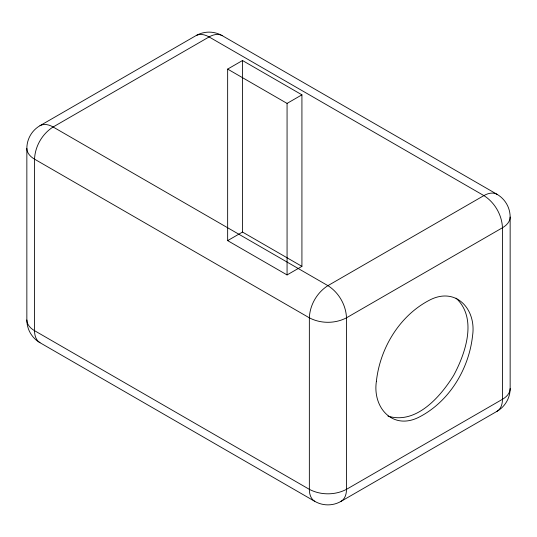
<?xml version="1.0" encoding="UTF-8"?>
<svg xmlns="http://www.w3.org/2000/svg" width="537" height="537" viewBox="0 0 537 537"><rect width="100%" height="100%" fill="white"/><g stroke="black" fill="none" stroke-linecap="round" stroke-linejoin="round"><path stroke-width="0.81" d="M510.15 217.042C510.116 221.815 506.357 225.547 502.457 227.762L346.486 317.817C335.148 323.791 320.683 323.791 309.352 317.817L34.543 159.153C30.643 156.938 26.884 153.199 26.85 148.434A26.259 26.259 0 0 1 39.98 125.692L195.951 35.643A26.259 26.259 0 0 1 222.211 35.643L497.02 194.3A26.259 26.259 0 0 1 510.15 217.042L510.15 388.566C510.116 393.339 506.357 397.071 502.457 399.286L346.486 489.341C335.148 495.315 320.683 495.315 309.352 489.341L34.543 330.678C30.643 328.463 26.884 324.731 26.85 319.958L26.85 148.434M222.211 35.643C218.069 33.281 212.947 34.677 209.081 36.939L53.109 126.994C42.269 133.82 35.033 146.346 34.543 159.153L34.543 330.678C34.509 335.162 35.865 340.283 39.98 342.7L314.789 501.357A26.259 26.259 0 0 0 341.049 501.357C345.163 498.947 346.519 493.818 346.486 489.341L346.486 317.817C345.996 305.009 338.76 292.477 327.919 285.65L53.109 126.994C49.243 124.725 44.128 123.335 39.98 125.692M341.049 501.357L497.02 411.308C501.135 408.892 502.491 403.77 502.457 399.286L502.457 227.762C501.967 214.961 494.731 202.429 483.891 195.602L209.081 36.939C205.329 34.751 200.462 33.368 196.354 35.422M227.648 69.098L242.502 60.527L301.922 94.827L301.922 266.359L287.067 274.931L227.648 240.63L227.648 69.098L287.067 103.406L287.067 274.931M287.067 103.406L301.922 94.827M227.648 240.63L242.502 232.051L242.502 60.527M387.949 416.094C416.121 424.908 440.642 396.521 453.658 375.403C465.438 353.568 477.769 318.139 456.047 298.149M497.02 194.3C492.872 191.944 487.757 193.333 483.891 195.602L327.919 285.65C317.072 292.477 309.842 305.009 309.352 317.817L309.352 489.341C309.319 493.818 310.675 498.947 314.789 501.357M242.502 232.051L301.922 266.359M39.98 342.7A26.259 26.259 0 0 1 26.85 319.958M510.15 388.566A26.259 26.259 0 0 1 497.02 411.308M376.39 381.304C372.302 408.194 393.493 431.144 420.135 416.578C449.691 400.931 468.982 368.637 472.553 335.8C476.641 308.909 455.45 285.952 428.808 300.525C399.253 316.172 379.961 348.466 376.39 381.304"/></g></svg>
